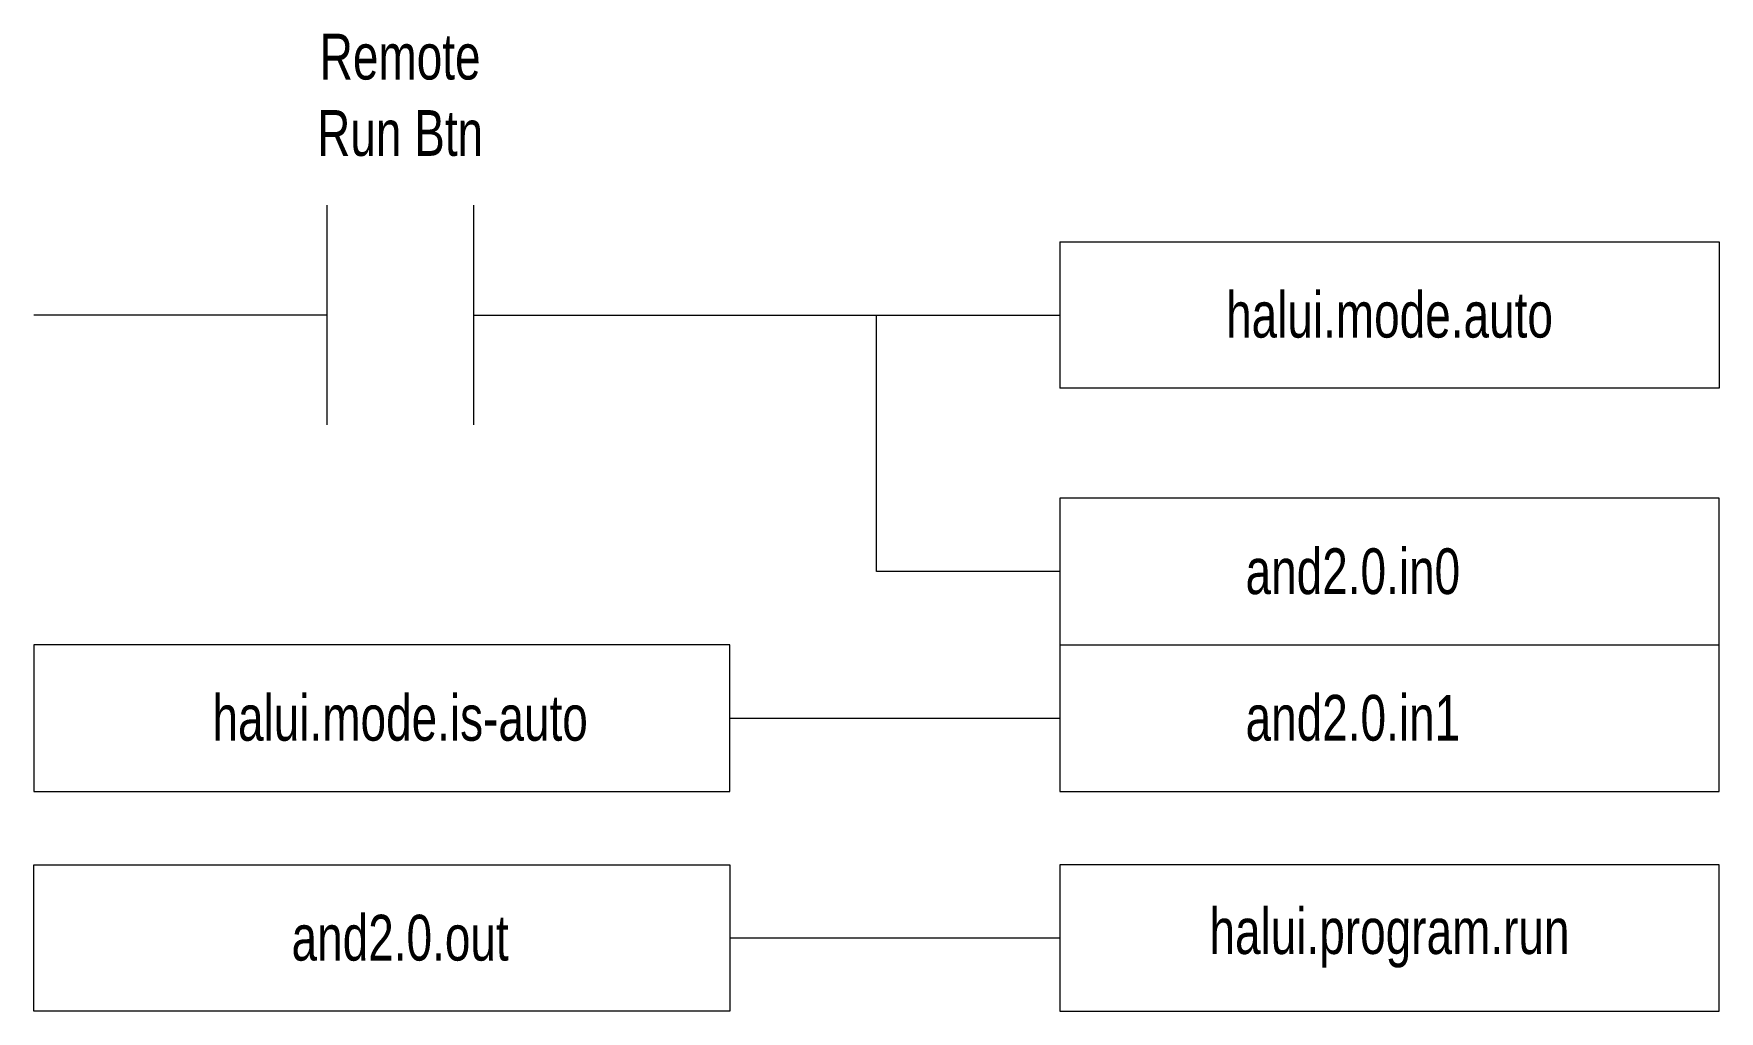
# Model space of a CAD drawing. Header units: inches. Extents: x 9 to 13.6, y 6.5 to 9.17.
import ezdxf

# ---------------------------------------------------------------- set-up
doc = ezdxf.new("R2010")
doc.units = ezdxf.units.IN
doc.layers.get('0').update_dxf_attribs({"linetype": 'CONTINUOUS', "lineweight": 0})
doc.styles.get("Standard").update_dxf_attribs({"font": 'txt', "width": 0.75})

msp = doc.modelspace()

# ---------------------------------------------------------------- linework, layer by layer
for p, q in [((9.8, 8.7), (9.8, 8.1)), ((10.2, 8.7), (10.2, 8.1)), ((11.8, 8.6), (13.6, 8.6)), ((11.8, 8.6), (11.8, 8.2)), ((13.6, 8.6), (13.6, 8.2)), ((9.8, 8.4), (9, 8.4)), ((10.2, 8.4), (11.8, 8.4)), ((11.3, 7.7), (11.3, 8.4)), ((13.6, 8.2), (11.8, 8.2)), ((13.6, 7.9), (11.8, 7.9)), ((11.8, 7.9), (11.8, 7.1)), ((13.6, 7.1), (13.6, 7.9)), ((11.8, 7.7), (11.3, 7.7)), ((10.9, 7.5), (9, 7.5)), ((9, 7.5), (9, 7.1)), ((10.9, 7.1), (10.9, 7.5)), ((11.8, 7.5), (13.6, 7.5)), ((10.9, 7.3), (11.8, 7.3)), ((9, 7.1), (10.9, 7.1)), ((11.8, 7.1), (13.6, 7.1)), ((9, 6.9), (10.9, 6.9)), ((9, 6.5), (9, 6.9)), ((10.9, 6.9), (10.9, 6.5)), ((11.8, 6.9), (11.8, 6.5)), ((13.6, 6.9), (11.8, 6.9)), ((13.6, 6.5), (13.6, 6.9)), ((10.9, 6.7), (11.8, 6.7)), ((10.9, 6.5), (9, 6.5)), ((11.8, 6.5), (13.6, 6.5))]:
    msp.add_line(p, q)

# ---------------------------------------------------------------- texts
at = {"char_height": 0.125, "width": 100, "attachment_point": 5}
for s, insert in [('Remote\\PRun\\~Btn', (10, 9)), ('halui.mode.auto', (12.7, 8.4)), ('and2.0.in0', (12.6, 7.7)), ('halui.mode.is-auto', (10, 7.3)), ('and2.0.in1', (12.6, 7.3)), ('and2.0.out', (10, 6.7)), ('halui.program.run', (12.7, 6.7))]:
    msp.add_mtext(s, dxfattribs=dict(at, insert=insert))

doc.saveas('drawing.dxf')
